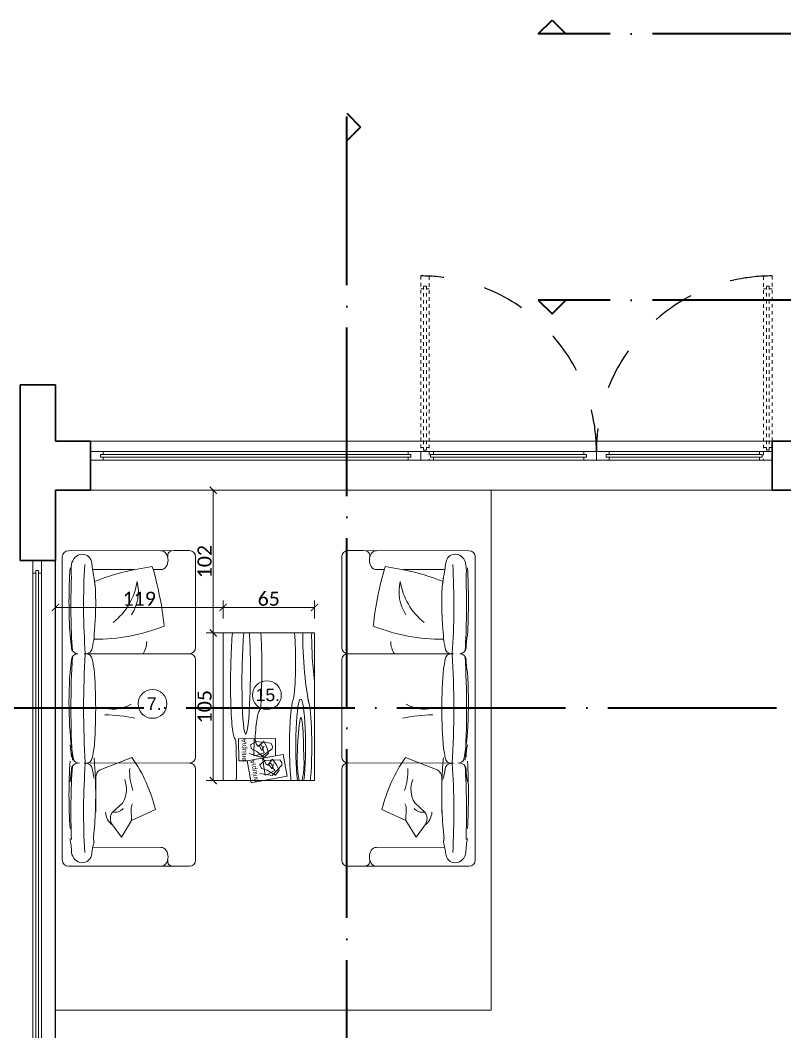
# Model space of a CAD drawing. Header units: centimetres. Extents: x -26724 to 60145, y -23645 to 6771.
# Drawn here: x -20015 to -19471, y 1878 to 2598 of the extents above; entities that cross this region are included whole.
import ezdxf

# ---------------------------------------------------------------- set-up
doc = ezdxf.new("R2010")
doc.units = ezdxf.units.CM
doc.linetypes.add('ACAD_ISO04W100', pattern=[30, 24, -3, 0, -3])
doc.linetypes.add('DALEKOVOD_VN', pattern=[5, 2.5, -2.5])
doc.layers.add('3.IZGLED 2', color=7, linetype='Continuous', lineweight=9, true_color=0x4a4a4a)
doc.layers.add('IZGLED 2', color=253, linetype='Continuous', lineweight=9, true_color=0x828282)
for name, color, linetype, lineweight in [('4.KOTE', 88, 'Continuous', 15), ('namestaj', 8, 'Continuous', 9), ('namjestaj', 150, 'Continuous', 5), ('prozori', 140, 'Continuous', 13), ('zid', 7, 'Continuous', 40)]:
    doc.layers.add(name, color=color, linetype=linetype, lineweight=lineweight)
doc.layers.add('pozicije', color=7, linetype='Continuous')
doc.styles.add('0.15', font='arial.ttf', dxfattribs={"height": 0.15})
doc.styles.add('Gerardo I', font='techl___.ttf', dxfattribs={"width": 0.9, "height": 0.3})
doc.styles.get("Standard").update_dxf_attribs({"font": 'calibri.ttf'})
doc.dimstyles.new('ja 1 50', dxfattribs={"dimtxt": 10, "dimasz": 5, "dimexe": 5, "dimexo": 5, "dimgap": 1, "dimtad": 1, "dimdec": 0, "dimtxsty": 'Standard', "dimblk": 'ARCHTICK', "dimcen": 2.5, "dimclrd": 256, "dimclrt": 7, "dimadec": 0, "dimazin": 0, "dimtfac": 1, "dimtdec": 0, "dimtix": 1, "dimtmove": 1, "dimatfit": 3, "dimldrblk": 'ARCHTICK', "dimfxl": 10, "dimfxlon": 1, "dimlwd": 0, "dimlwe": 9, "dimarcsym": 0})

# ---------------------------------------------------------------- blocks, each defined once
blk = doc.blocks.new('_ArchTick')
at = {"color": 0, "linetype": 'ByBlock', "const_width": 0.15}
blk.add_lwpolyline([(-0.5, -0.5), (0.5, 0.5)], dxfattribs=at)
blk = doc.blocks.new('*D1671')
at = {"layer": '4.KOTE', "color": 0, "lineweight": 9, "transparency": 16777216}
for p, q in [((-19880.63, 2263.89), (-19872.76, 2263.89)), ((-19880.63, 2162.32), (-19872.76, 2162.32))]:
    blk.add_line(p, q, dxfattribs=at)
at = {"layer": '4.KOTE', "lineweight": 0, "transparency": 16777216}
blk.add_line((-19877.76, 2263.89), (-19877.76, 2162.32), dxfattribs=at)
at = {"layer": 'Defpoints', "color": 0, "transparency": 16777216}
for p in [(-19883.8, 2263.89, 13.5), (-19883.8, 2162.32, 13.5), (-19877.76, 2162.32)]:
    blk.add_point(p, dxfattribs=at)
at = {"layer": '4.KOTE', "lineweight": 0, "transparency": 16777216, "xscale": 5, "yscale": 5, "zscale": 5}
for p, rotation in [((-19877.76, 2263.89), 90), ((-19877.76, 2162.32), 270)]:
    blk.add_blockref('_ArchTick', p, dxfattribs=dict(at, rotation=rotation))
at = {"layer": '4.KOTE', "color": 7, "transparency": 16777216, "insert": (-19883.89, 2213.1), "char_height": 10, "attachment_point": 5, "rotation": 90}
blk.add_mtext('102', dxfattribs=at)
blk = doc.blocks.new('*D1672')
at = {"layer": '4.KOTE', "color": 0, "lineweight": 9, "transparency": 16777216}
for p, q in [((-19870.76, 2162.32), (-19882.76, 2162.32)), ((-19870.76, 2057.32), (-19882.76, 2057.32))]:
    blk.add_line(p, q, dxfattribs=at)
at = {"layer": '4.KOTE', "lineweight": 0, "transparency": 16777216}
blk.add_line((-19877.76, 2162.32), (-19877.76, 2057.32), dxfattribs=at)
at = {"layer": 'Defpoints', "color": 0, "transparency": 16777216}
for p in [(-19864.76, 2162.32, 13.5), (-19877.76, 2057.32), (-19864.76, 2057.32, 13.5)]:
    blk.add_point(p, dxfattribs=at)
at = {"layer": '4.KOTE', "lineweight": 0, "transparency": 16777216, "xscale": 5, "yscale": 5, "zscale": 5}
for p, rotation in [((-19877.76, 2162.32), 90), ((-19877.76, 2057.32), 270)]:
    blk.add_blockref('_ArchTick', p, dxfattribs=dict(at, rotation=rotation))
at = {"layer": '4.KOTE', "color": 7, "transparency": 16777216, "insert": (-19883.89, 2109.82), "char_height": 10, "attachment_point": 5, "rotation": 90}
blk.add_mtext('105', dxfattribs=at)
blk = doc.blocks.new('*D1673')
at = {"layer": '4.KOTE', "color": 0, "lineweight": 9, "transparency": 16777216}
for p, q in [((-19990.07, 2174.29), (-19990.07, 2185.52)), ((-19870.76, 2172.56), (-19870.76, 2185.52))]:
    blk.add_line(p, q, dxfattribs=at)
at = {"layer": '4.KOTE', "lineweight": 0, "transparency": 16777216}
blk.add_line((-19990.07, 2180.52), (-19870.76, 2180.52), dxfattribs=at)
at = {"layer": 'Defpoints', "color": 0, "transparency": 16777216}
for p in [(-19870.76, 2180.52), (-19990.07, 2170.26, 13.5), (-19870.76, 2162.32, 13.5)]:
    blk.add_point(p, dxfattribs=at)
at = {"layer": '4.KOTE', "lineweight": 0, "transparency": 16777216, "xscale": 5, "yscale": 5, "zscale": 5, "rotation": 180}
blk.add_blockref('_ArchTick', (-19990.07, 2180.52), dxfattribs=at)
at = {"layer": '4.KOTE', "lineweight": 0, "transparency": 16777216, "xscale": 5, "yscale": 5, "zscale": 5}
blk.add_blockref('_ArchTick', (-19870.76, 2180.52), dxfattribs=at)
at = {"layer": '4.KOTE', "color": 7, "transparency": 16777216, "insert": (-19930.42, 2186.65), "char_height": 10, "attachment_point": 5}
blk.add_mtext('119', dxfattribs=at)
blk = doc.blocks.new('*D1674')
at = {"layer": '4.KOTE', "color": 0, "lineweight": 9, "transparency": 16777216}
for p, q in [((-19870.76, 2172.56), (-19870.76, 2185.52)), ((-19805.76, 2172.56), (-19805.76, 2185.52))]:
    blk.add_line(p, q, dxfattribs=at)
at = {"layer": '4.KOTE', "lineweight": 0, "transparency": 16777216}
blk.add_line((-19870.76, 2180.52), (-19805.76, 2180.52), dxfattribs=at)
at = {"layer": 'Defpoints', "color": 0, "transparency": 16777216}
for p in [(-19805.76, 2180.52), (-19870.76, 2162.32, 13.5), (-19805.76, 2162.32, 13.5)]:
    blk.add_point(p, dxfattribs=at)
at = {"layer": '4.KOTE', "lineweight": 0, "transparency": 16777216, "xscale": 5, "yscale": 5, "zscale": 5, "rotation": 180}
blk.add_blockref('_ArchTick', (-19870.76, 2180.52), dxfattribs=at)
at = {"layer": '4.KOTE', "lineweight": 0, "transparency": 16777216, "xscale": 5, "yscale": 5, "zscale": 5}
blk.add_blockref('_ArchTick', (-19805.76, 2180.52), dxfattribs=at)
at = {"layer": '4.KOTE', "color": 7, "transparency": 16777216, "insert": (-19838.26, 2186.64), "char_height": 10, "attachment_point": 5}
blk.add_mtext('65', dxfattribs=at)
blk = doc.blocks.new('HZZZZZHHHH')
at = {"layer": 'namjestaj', "ltscale": 0.3}
for p, q in [((-19470.76, 2220.88, 13.5), (-19395.68, 2220.9, 13.5)), ((-19400.18, 2216.4, 8.36), (-19400.18, 2217.93, 10.11)), ((-19384.76, 2220.9, 13.5), (-19395.68, 2220.9, 13.5)), ((-19475.26, 2216.38, 13.5), (-19475.26, 2000.74, 13.5)), ((-19380.26, 2216.4, 13.5), (-19380.26, 2151.87, 13.5)), ((-19453.64, 2207.38, 13.5), (-19423.81, 2207.39, 13.5)), ((-19410.22, 2207.39, 13.5), (-19405.02, 2207.39, 13.5)), ((-19458.26, 2147.54, 13.5), (-19459.7, 2147.54, 13.5)), ((-19457.22, 2147.56, 13.5), (-19384.76, 2147.56, 13.5)), ((-19380.26, 2151.87, 13.5), (-19380.26, 2151.86, 13.5)), ((-19380.26, 2151.87, 13.5), (-19380.26, 2151.86, 13.5)), ((-19380.26, 2074.27, 13.5), (-19380.26, 2143.06, 13.5)), ((-19380.26, 2142.87, 13.5), (-19380.26, 2074.27, 13.5)), ((-19448.2, 2064.96, 12.25), (-19425.58, 2073.71, 6.16)), ((-19380.26, 2074.27, 13.5), (-19380.26, 2074.25, 13.5)), ((-19380.26, 2074.27, 13.5), (-19380.26, 2074.25, 13.5)), ((-19380.26, 2074.27, 13.5), (-19380.26, 2074.25, 13.5)), ((-19458.26, 2069.58, 13.5), (-19459.7, 2069.58, 13.5)), ((-19457.22, 2069.59, 13.5), (-19384.36, 2069.77, 13.5)), ((-19451.41, 2034.88, 13.5), (-19451.41, 2059.27, 13.5)), ((-19380.26, 2000.74, 13.5), (-19380.26, 2065.27, 13.5)), ((-19432.19, 2041.33, 7.53), (-19439.38, 2034.77, 9.38)), ((-19426.18, 2036.98, 6.16), (-19425.91, 2028.76, 6.16)), ((-19408.86, 2036.64, 6.16), (-19425.91, 2028.76, 6.16)), ((-19433.12, 2016.95, 6.16), (-19439.51, 2025.74, 10.32)), ((-19425.91, 2028.76, 6.16), (-19433.12, 2016.95, 6.16)), ((-19453.49, 2009.75, 13.5), (-19405.02, 2009.74, 13.5)), ((-19433.12, 2009.95, 6.16), (-19433.12, 2009.95, 6.16)), ((-19470.76, 1996.24, 13.5), (-19395.68, 1996.24, 13.5)), ((-19400.18, 1999.2, 10.11), (-19400.18, 2000.8, 10.11)), ((-19384.76, 1996.24, 13.5), (-19395.68, 1996.24, 13.5))]:
    blk.add_line(p, q, dxfattribs=at)
for centre, radius, start, end in [((-19470.76, 2216.38, 13.5), 4.5, 90, 180), ((-19405.03, 2216.39, 13.5), 4.5, 31.22004, 90.01757), ((-19408.75, 2214.14, 13.5), 8.85, 329.00167, 31.22004), ((-19384.76, 2216.4, 13.5), 4.5, 0, 90), ((-19433.45, 2205.94, 13.5), 35.48, 171.83006, 186.77069), ((-19388.57, 2034.76, 8.36), 176.2, 97.35947, 111.18638), ((-19428.43, 2201.76, 8.36), 4.5, 103.42327, 109.06967), ((-19628.53, 2143.98, 8.36), 227.05, 5.8721, 16.77105), ((-19405.02, 2211.89, 13.5), 4.5, 270.01757, 329.00167), ((-19467.15, 2205.83, 8.36), 45.76, 308.08111, 351.26682), ((-19450.75, 2191.61, 8.36), 29.73, 326.82115, 14.15677), ((-19451.66, 2290.71, 8.36), 132.86, 269.55748, 291.63674), ((-19558.54, 2146.44, 13.5), 90, 3.40855, 9.13095), ((-19430.84, 2156.15, 13.5), 15.73, 326.48111, 0.0699), ((-19464.2, 2152.06, 13.5), 4.5, 183.40855, 269.77294), ((-19464.2, 2143.06, 13.5), 4.5, 89.77294, 176.62004), ((-19458.26, 2152.04, 13.5), 4.5, 270, 352.18437), ((-19458.26, 2143.04, 13.5), 4.5, 7.81563, 90), ((-19384.76, 2152.06, 13.5), 4.5, 270, 0), ((-19384.76, 2143.06, 13.5), 4.5, 0, 90), ((-19558.54, 2148.63, 13.5), 90, 350.86905, 356.62004), ((-19364.64, 2155.89, 13.5), 90, 187.81563, 192.25418), ((-19439.37, 2134.76, 13.5), 26.68, 259.11216, 299.90039), ((-19447.83, 1981.65, 13.5), 122.43, 78.5213, 88.64573), ((-19558.54, 2068.49, 13.5), 90, 3.4043, 9.13095), ((-19364.64, 2061.23, 13.5), 90, 167.74582, 172.18437), ((-19516.62, 2010.35, 6.16), 110.91, 13.71234, 34.83993), ((-19384.76, 2074.25, 13.5), 4.5, 270, 0), ((-19464.2, 2065.09, 13.5), 4.5, 90.17995, 176.60723), ((-19462.97, 2074.09, 13.5), 4.5, 203.27203, 270.17995), ((-19458.26, 2074.08, 13.5), 4.5, 270, 352.18437), ((-19458.26, 2065.08, 13.5), 4.5, 7.81563, 90), ((-19384.76, 2065.25, 13.5), 4.5, 0, 90), ((-19558.54, 2070.68, 13.5), 90, 350.86905, 356.60723), ((-19364.64, 2077.93, 13.5), 90, 187.81563, 192.25418), ((-19382.18, 2064.36, 6.16), 45.07, 178.12287, 198.4601), ((-19448.49, 2051.14, 7.53), 19.02, 328.96079, 21.40619), ((-19419.76, 2037.19, 6.16), 6.42, 148.01244, 181.84631), ((-19438.11, 2043.56, 6.16), 8.89, 261.74601, 315.12484), ((-19533.31, 2003.98, 13.5), 64.77, 1.9114, 10.76856), ((-19405.02, 2005.24, 13.5), 4.5, 30.99833, 89.98243), ((-19408.75, 2003, 13.5), 8.85, 328.77996, 30.99833), ((-19470.76, 2000.74, 13.5), 4.5, 180, 270), ((-19405.03, 2000.74, 13.5), 4.5, 269.98243, 328.77996), ((-19384.76, 2000.74, 13.5), 4.5, 270, 0)]:
    blk.add_arc(centre, radius, start, end, dxfattribs=at)
at = {"layer": 'namjestaj', "ltscale": 0.3, "extrusion": (1.44749e-14, -0.752577, 0.658505)}
blk.add_arc((-19395.68, 1468.13, -1662.51), 4.5, 90, 180, dxfattribs=at)
at = {"layer": 'namjestaj', "ltscale": 0.3, "extrusion": (0.363078, -1.27341e-11, 0.931759)}
blk.add_arc((2059.27, 18122.5, -7049.8), 6.42, 27.5786, 90, dxfattribs=at)
at = {"layer": 'namjestaj', "ltscale": 0.3, "extrusion": (0.544987, -1.91155e-11, 0.838444)}
blk.add_arc((2035.79, 16298.92, -10585.64), 11.53, 94.55659, 150.65407, dxfattribs=at)
at = {"layer": 'namjestaj', "ltscale": 0.3, "extrusion": (0.612237, 0.073053, 0.787292)}
blk.add_arc((4318.39, 15008.95, -11745.48), 6.42, 35.38015, 125.38015, dxfattribs=at)
at = {"layer": 'namjestaj', "ltscale": 0.3, "extrusion": (-1.44749e-14, 0.752577, 0.658505)}
blk.add_arc((19395.68, -1308.87, 1511.21), 4.5, 360, 90, dxfattribs=at)
at = {"layer": 'namjestaj', "ltscale": 0.3}
for centre, major_axis, ratio, start_param, end_param in [((-19461.39, 2210.65, 13.5), (3.13, 7.15), 0.910767, -1.037843, 1.906765), ((-19463.16, 2184.71, 13.5), (0, 55.09), 0.131518, 1.12027, 2.021323), ((-19450.99, 2108.56, 13.5), (0, 76.28), 0.118534, 1.038522, 2.103071), ((-19460, 2108.55, 13.5), (0, 79.15), 0.114245, 1.085884, 2.055259), ((-19463.14, 2112.56, 13.5), (0.11, -48.49), 0.149739, 4.245967, 5.691284), ((-19458.66, 2108.56, 13.5), (0, -51.59), 0.140455, 0.991862, 2.149731), ((-19460, 2034.78, 13.5), (0.02, -69.93), 0.129311, 4.225608, 4.993748), ((-19450.99, 2034.49, 13.5), (0.01, -68.46), 0.132088, 4.178543, 5.14157)]:
    blk.add_ellipse(centre, major_axis=major_axis, ratio=ratio, start_param=start_param, end_param=end_param, dxfattribs=at)
at = {"layer": 'namjestaj', "ltscale": 0.3, "extrusion": (0, 0, -1)}
for centre, major_axis, ratio, start_param, end_param in [((-19450.99, 2182.63, 13.5), (0.01, 68.46), 0.132088, 4.178543, 5.141554), ((-19460, 2182.34, 13.5), (0.02, 69.93), 0.129311, 4.225608, 4.993713), ((-19463.16, 2047.07, 13.5), (0, -55.09), 0.131518, 1.12027, 2.021323), ((-19461.39, 2006.48, 13.5), (3.13, -7.15), 0.910767, -1.037843, 1.906765)]:
    blk.add_ellipse(centre, major_axis=major_axis, ratio=ratio, start_param=start_param, end_param=end_param, dxfattribs=at)
at = {"layer": 'namjestaj', "ltscale": 0.3}
for points, weights, knots in [([(-19454.19, 2211.82, 13.5), (-19453.68, 2206.7, 13.5), (-19452.59, 2201.68, 13.5), (-19452.13, 2198.19, 13.5), (-19451.67, 2194.7, 13.5), (-19450.8, 2176.98, 13.5), (-19452.59, 2161.59, 13.5), (-19452.59, 2159.94, 13.5), (-19452.59, 2158.29, 13.5), (-19453.33, 2154.88, 13.5), (-19453.8, 2151.43, 13.5)], [1, 0.998370734144, 1, 1, 1, 0.910997029173, 1, 1, 1, 0.999249945432, 1], [0, 0, 0, 0.114183, 0.114183, 1.114183, 1.114183, 1.964385, 1.964385, 2.964385, 2.964385, 3.041852, 3.041852, 3.041852]), ([(-19454.19, 2005.3, 13.5), (-19453.68, 2009.53, 13.5), (-19452.59, 2013.65, 13.5), (-19452.83, 2014.97, 13.5), (-19453.07, 2016.3, 13.5), (-19449.67, 2043.72, 13.5), (-19452.59, 2073.5, 13.5)], [1, 0.997620687936, 1, 1, 1, 0.805129852135, 1], [0, 0, 0, 0.137993, 0.137993, 1.137993, 1.137993, 2.407797, 2.407797, 2.407797])]:
    blk.add_rational_spline(points, weights, degree=2, knots=knots, dxfattribs=at)

msp = doc.modelspace()

# ---------------------------------------------------------------- linework, layer by layer
at = {"layer": '3.IZGLED 2', "ltscale": 12}
for p, q in [((-19480.07, 2298.78, 27), (-19965.07, 2298.78, 27)), ((-19480.07, 2263.89, 13.5), (-19965.07, 2263.89, 13.5))]:
    msp.add_line(p, q, dxfattribs=at)
at = {"layer": '3.IZGLED 2', "ltscale": 12, "elevation": 13.5}
msp.add_lwpolyline([(-19680.05, 1893.89), (-19990.07, 1893.89), (-19990.07, 2263.89), (-19680.05, 2263.89)], close=True, dxfattribs=at)
at = {"layer": 'IZGLED 2', "color": 32, "lineweight": 35}
for p, q in [((-19646.43, 2588.67), (-19636.66, 2598.44)), ((-19636.66, 2598.44), (-19626.89, 2588.67)), ((-19782.61, 2532.2), (-19772.85, 2522.43)), ((-19772.85, 2522.43), (-19782.61, 2512.66)), ((-19646.43, 2399.11), (-19636.66, 2389.35)), ((-19636.66, 2389.35), (-19626.89, 2399.11))]:
    msp.add_line(p, q, dxfattribs=at)
at = {"layer": 'IZGLED 2', "color": 32, "linetype": 'ACAD_ISO04W100', "lineweight": 35, "ltscale": 5}
for p, q in [((-17794.14, 2588.67), (-19646.43, 2588.67)), ((-19782.61, 458.59), (-19782.61, 2532.2)), ((-17794.14, 2399.11), (-19646.43, 2399.11)), ((-20197.29, 2109.12), (-17813.68, 2109.12))]:
    msp.add_line(p, q, dxfattribs=at)
at = {"layer": 'IZGLED 2', "lineweight": 25, "ltscale": 12}
msp.add_line((-19990.05, 1858.89, 13.5), (-19990.07, 2213.89, 13.5), dxfattribs=at)
at = {"layer": 'namestaj'}
for centre in [(-19839.58, 2118.04, 13.5), (-19920.96, 2111.84)]:
    msp.add_circle(centre, 10.27, dxfattribs=at)
at = {"layer": 'namjestaj', "ltscale": 0.3}
for p, q in [((-19870.76, 2162.32, 13.5), (-19870.76, 2057.32, 13.5)), ((-19805.76, 2162.32, 13.5), (-19870.76, 2162.32, 13.5)), ((-19805.76, 2057.32, 13.5), (-19805.76, 2162.32, 13.5)), ((-19851.26, 2082.67, 13.5), (-19847.01, 2085.05, 13.5)), ((-19850.61, 2079.95, 13.5), (-19851.26, 2082.67, 13.5)), ((-19848.75, 2074.79, 13.5), (-19848.65, 2087.07, 13.5)), ((-19848.06, 2087.07, 13.5), (-19847.02, 2082.82, 13.5)), ((-19847.02, 2082.82, 13.5), (-19845.74, 2081.61, 13.5)), ((-19847.01, 2085.05, 13.5), (-19843.36, 2084.68, 13.5)), ((-19845.74, 2081.61, 13.5), (-19841.77, 2085.28, 13.5)), ((-19845.01, 2082.23, 13.5), (-19843.46, 2082.59, 13.5)), ((-19843.15, 2078.56, 13.5), (-19845.01, 2082.23, 13.5)), ((-19843.46, 2082.59, 13.5), (-19841.81, 2077.71, 13.5)), ((-19843.36, 2084.68, 13.5), (-19836.66, 2083.92, 13.5)), ((-19841.49, 2081.76, 13.5), (-19843.15, 2078.56, 13.5)), ((-19841.77, 2085.28, 13.5), (-19839.57, 2080.69, 13.5)), ((-19836.66, 2083.92, 13.5), (-19835.54, 2081.74, 13.5)), ((-19835.54, 2081.74, 13.5), (-19835.87, 2079.81, 13.5)), ((-19843.83, 2073.84, 13.5), (-19852.28, 2076.63, 13.5)), ((-19846.71, 2078.05, 13.5), (-19850.61, 2079.95, 13.5)), ((-19847.22, 2075.03, 13.5), (-19848.75, 2074.79, 13.5)), ((-19841.43, 2077.03, 13.5), (-19847.22, 2075.03, 13.5)), ((-19841.5, 2073.69, 13.5), (-19846.71, 2078.05, 13.5)), ((-19835.87, 2079.81, 13.5), (-19843.83, 2073.84, 13.5)), ((-19841.81, 2077.71, 13.5), (-19841.43, 2077.03, 13.5)), ((-19838.37, 2076.76, 13.5), (-19841.5, 2073.69, 13.5)), ((-19839.57, 2080.69, 13.5), (-19838.37, 2076.76, 13.5)), ((-19844.57, 2068.4, 13.5), (-19840.78, 2071.46, 13.5)), ((-19843.47, 2065.83, 13.5), (-19844.57, 2068.4, 13.5)), ((-19840.78, 2061.06, 13.5), (-19842.73, 2073.18, 13.5)), ((-19842.15, 2073.28, 13.5), (-19840.41, 2069.26, 13.5)), ((-19840.78, 2071.46, 13.5), (-19837.11, 2071.7, 13.5)), ((-19840.41, 2069.26, 13.5), (-19838.95, 2068.28, 13.5)), ((-19838.95, 2068.28, 13.5), (-19835.65, 2072.56, 13.5)), ((-19838.34, 2069.01, 13.5), (-19836.87, 2069.62, 13.5)), ((-19835.89, 2065.71, 13.5), (-19838.34, 2069.01, 13.5)), ((-19837.11, 2071.7, 13.5), (-19830.39, 2072.07, 13.5)), ((-19836.87, 2069.62, 13.5), (-19834.42, 2065.1, 13.5)), ((-19834.79, 2069.13, 13.5), (-19835.89, 2065.71, 13.5)), ((-19828.92, 2068.16, 13.5), (-19835.77, 2060.94, 13.5)), ((-19835.65, 2072.56, 13.5), (-19832.71, 2068.4, 13.5)), ((-19832.71, 2068.4, 13.5), (-19830.88, 2064.73, 13.5)), ((-19830.39, 2072.07, 13.5), (-19828.92, 2070.11, 13.5)), ((-19828.92, 2070.11, 13.5), (-19828.92, 2068.16, 13.5)), ((-19835.77, 2060.94, 13.5), (-19844.57, 2062.28, 13.5)), ((-19839.31, 2064.61, 13.5), (-19843.47, 2065.83, 13.5)), ((-19839.31, 2061.55, 13.5), (-19840.78, 2061.06, 13.5)), ((-19833.44, 2061.18, 13.5), (-19839.31, 2064.61, 13.5)), ((-19833.93, 2064.48, 13.5), (-19839.31, 2061.55, 13.5)), ((-19834.42, 2065.1, 13.5), (-19833.93, 2064.48, 13.5)), ((-19830.88, 2064.73, 13.5), (-19833.44, 2061.18, 13.5)), ((-19870.76, 2057.32, 13.5), (-19805.76, 2057.32, 13.5))]:
    msp.add_line(p, q, dxfattribs=at)
at = {"layer": 'namjestaj', "ltscale": 0.3, "elevation": 13.5}
msp.add_lwpolyline([(-19833.43, 2074.84), (-19833.55, 2087.21), (-19859.74, 2086.96), (-19859.59, 2071.24), (-19853.2, 2071.3)], dxfattribs=at)
msp.add_lwpolyline([(-19853.65, 2071.22), (-19850.87, 2055.74), (-19825.1, 2060.36), (-19827.87, 2075.84)], close=True, dxfattribs=at)
at = {"layer": 'namjestaj', "ltscale": 0.3}
msp.add_arc((-19848.31, 2110.33, 13.5), 4.5, 327.67325, 357.04212, dxfattribs=at)
at = {"layer": 'namjestaj', "ltscale": 0.3, "extrusion": (0, 0, -1)}
for centre, major_axis, ratio, start_param, end_param in [((-19854.29, 2131.51, 13.5), (0.39, 41.31), 0.072793, 0.728351, 5.553444), ((-19822.64, 2141.46, 13.5), (0, 33.41), 0.103947, 0.896622, 2.413998), ((-19815.53, 2081.9, 13.5), (0, 33.41), 0.103947, 3.885659, 8.680712)]:
    msp.add_ellipse(centre, major_axis=major_axis, ratio=ratio, start_param=start_param, end_param=end_param, dxfattribs=at)
at = {"layer": 'namjestaj', "ltscale": 0.3}
msp.add_ellipse((-19809.89, 2141.89, 13.5), major_axis=(-2.24, 33.34), ratio=0.103947, start_param=0.90418, end_param=2.68889, dxfattribs=at)
for points, knots in [([(-19861.64, 2085.79, 13.5), (-19861.66, 2085.82, 13.5), (-19861.68, 2085.85, 13.5), (-19862.56, 2087.14, 13.5), (-19862.79, 2087.92, 13.5), (-19863.26, 2089.38, 13.5), (-19863.41, 2090.03, 13.5), (-19863.95, 2092.61, 13.5), (-19864.21, 2094.75, 13.5), (-19864.69, 2100.05, 13.5), (-19864.88, 2103.16, 13.5), (-19865.35, 2113.61, 13.5), (-19865.47, 2122.06, 13.5), (-19865.35, 2138.64, 13.5), (-19865.11, 2146.72, 13.5), (-19864.56, 2156.8, 13.5), (-19864.36, 2159.72, 13.5), (-19864.13, 2162.32, 13.5)], [3.243884, 3.243884, 3.243884, 3.243884, 3.246309, 3.246309, 3.355773, 3.355773, 3.465236, 3.465236, 3.770951, 3.770951, 4.076666, 4.076666, 4.688095, 4.688095, 5.26429, 5.26429, 5.52831, 5.52831, 5.52831, 5.52831]), ([(-19843.88, 2162.32, 13.5), (-19843.86, 2162.1, 13.5), (-19843.85, 2161.88, 13.5), (-19843.58, 2157.86, 13.5), (-19843.4, 2153.39, 13.5), (-19843.01, 2136.32, 13.5), (-19843.22, 2121.69, 13.5), (-19843.82, 2110.1, 13.5)], [0.748309, 0.748309, 0.748309, 0.748309, 0.770704, 0.770704, 1.150453, 1.150453, 2.103376, 2.103376, 2.103376, 2.103376]), ([(-19807.7, 2162.23, 13.5), (-19807.76, 2157.93, 13.5), (-19807.65, 2152.68, 13.5), (-19807.04, 2140.64, 13.5), (-19806.46, 2133.78, 13.5), (-19805.76, 2127.86, 13.5)], [0.90418, 0.90418, 0.90418, 0.90418, 1.413479, 1.413479, 2.022901, 2.022901, 2.022901, 2.022901]), ([(-19822.42, 2057.32, 13.5), (-19822.73, 2060.27, 13.5), (-19822.99, 2063.69, 13.5), (-19823.47, 2073.52, 13.5), (-19823.57, 2080.39, 13.5), (-19823.39, 2091.84, 13.5), (-19823.2, 2096.52, 13.5), (-19822.66, 2104.4, 13.5), (-19822.33, 2107.68, 13.5), (-19821.67, 2111.92, 13.5), (-19821.4, 2113.28, 13.5), (-19820.87, 2115.18, 13.5), (-19820.67, 2115.82, 13.5), (-19820.33, 2116.51, 13.5)], [3.906154, 3.906154, 3.906154, 3.906154, 4.272427, 4.272427, 4.863149, 4.863149, 5.296726, 5.296726, 5.691344, 5.691344, 5.930407, 5.930407, 6.070321, 6.070321, 6.070321, 6.070321]), ([(-19810.2, 2115.16, 13.5), (-19809.97, 2114.48, 13.5), (-19809.8, 2113.77, 13.5), (-19809.35, 2111.68, 13.5), (-19809.11, 2110.2, 13.5), (-19808.45, 2105.09, 13.5), (-19808.11, 2100.83, 13.5), (-19807.32, 2084.18, 13.5), (-19807.54, 2069.33, 13.5), (-19808.51, 2058.67, 13.5), (-19808.58, 2057.98, 13.5), (-19808.65, 2057.32, 13.5)], [0.305708, 0.305708, 0.305708, 0.305708, 0.447602, 0.447602, 0.678362, 0.678362, 1.139884, 1.139884, 2.29396, 2.29396, 2.376476, 2.376476, 2.376476, 2.376476]), ([(-19847.96, 2087.07, 13.5), (-19847.77, 2090.04, 13.5), (-19847.57, 2092.76, 13.5), (-19847.1, 2097.54, 13.5), (-19846.85, 2099.6, 13.5), (-19846.39, 2102.4, 13.5), (-19846.21, 2103.33, 13.5), (-19845.79, 2104.95, 13.5), (-19845.6, 2105.64, 13.5), (-19845.05, 2106.92, 13.5), (-19844.86, 2107.37, 13.5), (-19844.51, 2107.93, 13.5)], [5.3302936, 5.3302936, 5.3302936, 5.3302936, 5.5883166, 5.5883166, 5.8456071, 5.8456071, 5.9949899, 5.9949899, 6.1104567, 6.1104567, 6.1642325, 6.1642325, 6.1642325, 6.1642325]), ([(-19816.76, 2057.32, 13.5), (-19817.06, 2061.24, 13.5), (-19817.92, 2064.66, 13.5), (-19818.01, 2077.49, 13.5), (-19817.63, 2087.19, 13.5), (-19816.5, 2098.15, 13.5), (-19815.89, 2101.25, 13.5), (-19815.38, 2102.47, 13.5)], [4.338886, 4.338886, 4.338886, 4.338886, 4.641418, 4.641418, 5.497013, 5.497013, 6.042202, 6.042202, 6.042202, 6.042202]), ([(-19815.38, 2102.47, 13.5), (-19815, 2101.57, 13.5), (-19814.55, 2099.63, 13.5), (-19813.4, 2091.31, 13.5), (-19813.8, 2081.67, 13.5), (-19812.86, 2067.71, 13.5), (-19813.51, 2062.79, 13.5), (-19814.49, 2057.32, 13.5)], [0.240983, 0.240983, 0.240983, 0.240983, 0.64423, 0.64423, 1.499825, 1.499825, 1.948546, 1.948546, 1.948546, 1.948546]), ([(-19861.64, 2085.79, 13.5), (-19861.53, 2083.28, 13.5), (-19861.44, 2080.58, 13.5), (-19861.23, 2071.34, 13.5), (-19861.22, 2064.27, 13.5), (-19861.32, 2057.32, 13.5)], [0.9290277, 0.9290277, 0.9290277, 0.9290277, 1.1504532, 1.1504532, 1.6503749, 1.6503749, 1.6503749, 1.6503749])]:
    msp.add_open_spline(points, degree=3, knots=knots, dxfattribs=at)
at = {"layer": 'prozori', "linetype": 'DALEKOVOD_VN'}
for p, q in [((-19730.07, 2416.42, 13.5), (-19730.07, 2285.42, 13.5)), ((-19724.07, 2416.27, 13.5), (-19724.07, 2285.42, 13.5)), ((-19486.07, 2416.27, 13.5), (-19486.07, 2285.42, 13.5)), ((-19480.07, 2416.42, 13.5), (-19480.07, 2285.42, 13.5)), ((-19730.07, 2407.27, 13.5), (-19728.07, 2407.27, 13.5)), ((-19728.07, 2409.27, 13.5), (-19728.07, 2292.42, 13.5)), ((-19728.07, 2409.27, 13.5), (-19726.07, 2409.27, 13.5)), ((-19726.07, 2409.27, 13.5), (-19726.07, 2292.42, 13.5)), ((-19726.07, 2407.27, 13.5), (-19724.07, 2407.27, 13.5)), ((-19484.07, 2407.27, 13.5), (-19486.07, 2407.27, 13.5)), ((-19484.07, 2409.27, 13.5), (-19484.07, 2292.42, 13.5)), ((-19482.07, 2409.27, 13.5), (-19484.07, 2409.27, 13.5)), ((-19482.07, 2409.27, 13.5), (-19482.07, 2292.42, 13.5)), ((-19480.07, 2407.27, 13.5), (-19482.07, 2407.27, 13.5))]:
    msp.add_line(p, q, dxfattribs=at)
at = {"layer": 'prozori'}
for p, q in [((-19965.07, 2291.42, 13.5), (-19730.07, 2291.42, 13.5)), ((-19956.07, 2289.42, 13.5), (-19956.07, 2291.42, 13.5)), ((-19739.07, 2289.42, 13.5), (-19739.07, 2291.42, 13.5)), ((-19730.07, 2294.42, 13.5), (-19728.07, 2294.42, 13.5)), ((-19730.07, 2291.42, 13.5), (-19730.07, 2285.42, 13.5)), ((-19480.07, 2291.42, 13.5), (-19730.07, 2291.42, 13.5)), ((-19728.07, 2292.42, 13.5), (-19726.07, 2292.42, 13.5)), ((-19728.07, 2292.42, 13.5), (-19726.07, 2292.42, 13.5)), ((-19726.07, 2294.42, 13.5), (-19724.07, 2294.42, 13.5)), ((-19721.07, 2289.42, 13.5), (-19721.07, 2291.42, 13.5)), ((-19614.07, 2289.42, 13.5), (-19614.07, 2291.42, 13.5)), ((-19605.07, 2291.42, 13.5), (-19605.07, 2285.42, 13.5)), ((-19605.07, 2291.42, 13.5), (-19605.07, 2285.42, 13.5)), ((-19596.07, 2289.42, 13.5), (-19596.07, 2291.42, 13.5)), ((-19489.07, 2289.42, 13.5), (-19489.07, 2291.42, 13.5)), ((-19484.07, 2294.42, 13.5), (-19486.07, 2294.42, 13.5)), ((-19482.07, 2292.42, 13.5), (-19484.07, 2292.42, 13.5)), ((-19480.07, 2294.42, 13.5), (-19482.07, 2294.42, 13.5)), ((-19965.07, 2285.42, 13.5), (-19730.07, 2285.42, 13.5)), ((-19958.07, 2289.42, 13.5), (-19737.07, 2289.42, 13.5)), ((-19958.07, 2287.42, 13.5), (-19958.07, 2289.42, 13.5)), ((-19958.07, 2287.42, 13.5), (-19737.07, 2287.42, 13.5)), ((-19956.07, 2285.42, 13.5), (-19956.07, 2287.42, 13.5)), ((-19739.07, 2285.42, 13.5), (-19739.07, 2287.42, 13.5)), ((-19737.07, 2287.42, 13.5), (-19737.07, 2289.42, 13.5)), ((-19480.07, 2285.42, 13.5), (-19730.07, 2285.42, 13.5)), ((-19612.07, 2289.42, 13.5), (-19723.07, 2289.42, 13.5)), ((-19723.07, 2287.42, 13.5), (-19723.07, 2289.42, 13.5)), ((-19612.07, 2287.42, 13.5), (-19723.07, 2287.42, 13.5)), ((-19721.07, 2285.42, 13.5), (-19721.07, 2287.42, 13.5)), ((-19614.07, 2285.42, 13.5), (-19614.07, 2287.42, 13.5)), ((-19612.07, 2287.42, 13.5), (-19612.07, 2289.42, 13.5)), ((-19487.07, 2289.42, 13.5), (-19598.07, 2289.42, 13.5)), ((-19598.07, 2287.42, 13.5), (-19598.07, 2289.42, 13.5)), ((-19487.07, 2287.42, 13.5), (-19598.07, 2287.42, 13.5)), ((-19596.07, 2285.42, 13.5), (-19596.07, 2287.42, 13.5)), ((-19489.07, 2285.42, 13.5), (-19489.07, 2287.42, 13.5)), ((-19487.07, 2287.42, 13.5), (-19487.07, 2289.42, 13.5)), ((-20006.05, 2213.89, 13.5), (-20006.05, 1858.89, 13.5)), ((-20000.05, 2213.89, 13.5), (-20000.05, 1858.89, 13.5)), ((-20004.05, 2204.89, 13.5), (-20006.05, 2204.89, 13.5)), ((-20004.05, 2206.89, 13.5), (-20004.05, 1865.89, 13.5)), ((-20002.05, 2206.89, 13.5), (-20004.05, 2206.89, 13.5)), ((-20002.05, 2206.89, 13.5), (-20002.05, 1865.89, 13.5)), ((-20000.05, 2204.89, 13.5), (-20002.05, 2204.89, 13.5))]:
    msp.add_line(p, q, dxfattribs=at)
at = {"layer": 'prozori', "linetype": 'DALEKOVOD_VN', "lineweight": 25, "ltscale": 12}
for centre, start, end in [((-19730.07, 2291.42, 13.5), 0, 90), ((-19480.07, 2291.42, 13.5), 90, 180)]:
    msp.add_arc(centre, 125, start, end, dxfattribs=at)
at = {"layer": 'zid', "lineweight": 30}
for p, q in [((-19990.07, 2338.99, 13.5), (-20015.07, 2338.99, 13.5)), ((-20015.07, 2338.99, 13.5), (-20015.07, 2213.89, 13.5)), ((-19990.07, 2298.78, 13.5), (-19990.07, 2338.99, 13.5)), ((-19965.07, 2298.78, 13.5), (-19990.07, 2298.78, 13.5)), ((-19965.07, 2298.78, 13.5), (-19965.07, 2263.89, 13.5)), ((-19480.07, 2263.89, 13.5), (-19480.07, 2298.78, 13.5)), ((-19480.07, 2298.78, 13.5), (-19480.07, 2263.89, 13.5)), ((-19454.79, 2298.78, 13.5), (-19480.07, 2298.78, 13.5)), ((-19990.07, 2213.89, 13.5), (-19990.07, 2263.89, 13.5)), ((-19990.07, 2263.89, 13.5), (-19965.07, 2263.89, 13.5)), ((-19480.07, 2263.89, 13.5), (-19480.07, 2263.89, 13.5)), ((-19480.07, 2263.89, 13.5), (-19455.07, 2263.89, 13.5)), ((-20015.07, 2213.89, 13.5), (-19990.07, 2213.89, 13.5))]:
    msp.add_line(p, q, dxfattribs=at)

# ---------------------------------------------------------------- block references
at = {"layer": '4.KOTE'}
msp.add_blockref('HZZZZZHHHH', (-510, 0), dxfattribs=at)
at = {"layer": '4.KOTE', "xscale": -1}
msp.add_blockref('HZZZZZHHHH', (-39166.53, 0), dxfattribs=at)

# ---------------------------------------------------------------- texts
at = {"layer": 'namjestaj', "ltscale": 0.3, "style": 'Gerardo I', "text_generation_flag": 2, "width": 0.9}
for rotation, p in [(89.20162, (-19854.15, 2087.19, 13.5)), (98.80754, (-19848.18, 2072.38, 13.5))]:
    msp.add_text('Arquine', height=3.6, rotation=rotation, dxfattribs=at).set_placement(p)
at = {"layer": 'pozicije', "style": '0.15'}
for s, p in [('15.', (-19847.54, 2113.8, 13.5)), ('7.', (-19924.96, 2107.6))]:
    msp.add_text(s, height=8.93, dxfattribs=at).set_placement(p)

# ---------------------------------------------------------------- dimensions: what is measured, and where the dimension line sits
at = {"layer": '4.KOTE'}
for base, p1, p2, picture, middle in [((-19877.76, 2162.32), (-19883.8, 2263.89, 13.5), (-19883.8, 2162.32, 13.5), '*D1671', (-19883.89, 2213.1)), ((-19877.76, 2057.32), (-19864.76, 2162.32, 13.5), (-19864.76, 2057.32, 13.5), '*D1672', (-19883.89, 2109.82))]:
    dim = msp.add_linear_dim(base=base, p1=p1, p2=p2, angle=90, dimstyle='ja 1 50', dxfattribs=at)
    dim.commit()
    dim.dimension.update_dxf_attribs({"geometry": picture, "text_midpoint": middle})
for base, p1, p2, picture, middle in [((-19870.76, 2180.52), (-19990.07, 2170.26, 13.5), (-19870.76, 2162.32, 13.5), '*D1673', (-19930.42, 2186.65)), ((-19805.76, 2180.52), (-19870.76, 2162.32, 13.5), (-19805.76, 2162.32, 13.5), '*D1674', (-19838.26, 2186.64))]:
    dim = msp.add_linear_dim(base=base, p1=p1, p2=p2, dimstyle='ja 1 50', dxfattribs=at)
    dim.commit()
    dim.dimension.update_dxf_attribs({"geometry": picture, "text_midpoint": middle})

doc.saveas('drawing.dxf')
